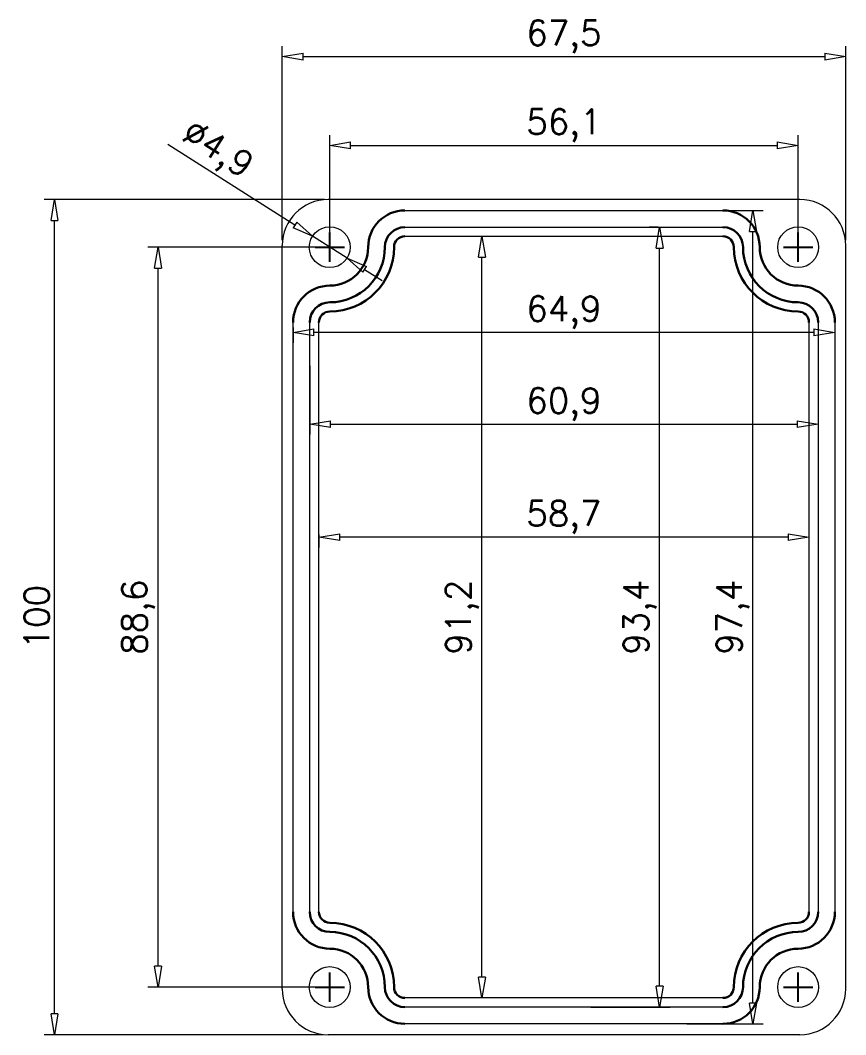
# Model space of a CAD drawing. Header units: millimetres. Extents: x 7142 to 7385, y -256 to -99.
# Drawn here: x 7142.4 to 7241.2, y -236.5 to -115.1 of the extents above; entities that cross this region are included whole.
import ezdxf

# ---------------------------------------------------------------- set-up
doc = ezdxf.new("R2010")
doc.units = ezdxf.units.MM
doc.header["$LTSCALE"] = 0.3
doc.linetypes.add('CENTER2', pattern=[28.575, 19.05, -3.175, 3.175, -3.175])
doc.layers.get('0').update_dxf_attribs({"lineweight": 30})
doc.layers.add('A', color=1, linetype='CENTER2')
doc.layers.add('D', color=3, linetype='Continuous', lineweight=15)
doc.styles.get("Standard").update_dxf_attribs({"font": 'txt.shx'})
doc.dimstyles.new('ISO-25', dxfattribs={"dimtxt": 3, "dimasz": 2.5, "dimexe": 1.25, "dimexo": 0.625, "dimtad": 1, "dimdec": 6, "dimtxsty": 'Standard', "dimblk": 'CLOSEDBLANK', "dimcen": 2.5, "dimazin": 0, "dimtfac": 1, "dimtdec": 6, "dimtmove": 0, "dimatfit": 3, "dimfxl": 1, "dimlwd": 15, "dimlwe": 15, "dimarcsym": 0})

# ---------------------------------------------------------------- blocks, each defined once
blk = doc.blocks.new('_ClosedBlank')
at = {"color": 0, "linetype": 'ByBlock', "lineweight": -2}
for p, q in [((-1, 0.167), (0, 0)), ((-1, 0.167), (-1, -0.167)), ((0, 0), (-1, -0.167))]:
    blk.add_line(p, q, dxfattribs=at)
blk = doc.blocks.new('*D14')
at = {"layer": 'D', "color": 0, "linetype": 'ByBlock', "lineweight": 15, "ltscale": 0.3}
for p, q in [((7179.43, -141.61), (7179.43, -128.81)), ((7235.53, -141.61), (7235.53, -128.81)), ((7181.93, -130.06), (7233.03, -130.06))]:
    blk.add_line(p, q, dxfattribs=at)
at = {"layer": 'Defpoints', "color": 0, "linetype": 'ByBlock', "ltscale": 0.3}
for p in [(7235.53, -130.06), (7179.43, -142.24), (7235.53, -142.24)]:
    blk.add_point(p, dxfattribs=at)
at = {"layer": 'D', "color": 0, "linetype": 'ByBlock', "lineweight": 15, "ltscale": 0.3, "xscale": 2.5, "yscale": 2.5, "zscale": 2.5, "rotation": 180}
blk.add_blockref('_ClosedBlank', (7179.43, -130.06), dxfattribs=at)
at = {"layer": 'D', "color": 0, "linetype": 'ByBlock', "lineweight": 15, "ltscale": 0.3, "xscale": 2.5, "yscale": 2.5, "zscale": 2.5}
blk.add_blockref('_ClosedBlank', (7235.53, -130.06), dxfattribs=at)
at = {"layer": 'D', "color": 0, "linetype": 'ByBlock', "ltscale": 0.3, "insert": (7207.48, -127.68), "char_height": 3, "attachment_point": 5}
blk.add_mtext('56,1', dxfattribs=at)
blk = doc.blocks.new('*D15')
at = {"layer": 'D', "color": 0, "linetype": 'ByBlock', "lineweight": 15, "ltscale": 0.3}
for p, q in [((7173.73, -141.41), (7173.73, -118.16)), ((7241.23, -141.41), (7241.23, -118.16)), ((7176.23, -119.41), (7238.73, -119.41))]:
    blk.add_line(p, q, dxfattribs=at)
at = {"layer": 'Defpoints', "color": 0, "linetype": 'ByBlock', "ltscale": 0.3}
for p in [(7241.23, -119.41), (7173.73, -142.04), (7241.23, -142.04)]:
    blk.add_point(p, dxfattribs=at)
at = {"layer": 'D', "color": 0, "linetype": 'ByBlock', "lineweight": 15, "ltscale": 0.3, "xscale": 2.5, "yscale": 2.5, "zscale": 2.5, "rotation": 180}
blk.add_blockref('_ClosedBlank', (7173.73, -119.41), dxfattribs=at)
at = {"layer": 'D', "color": 0, "linetype": 'ByBlock', "lineweight": 15, "ltscale": 0.3, "xscale": 2.5, "yscale": 2.5, "zscale": 2.5}
blk.add_blockref('_ClosedBlank', (7241.23, -119.41), dxfattribs=at)
at = {"layer": 'D', "color": 0, "linetype": 'ByBlock', "ltscale": 0.3, "insert": (7207.48, -117.04), "char_height": 3, "attachment_point": 5}
blk.add_mtext('67,5', dxfattribs=at)
blk = doc.blocks.new('*D16')
at = {"layer": 'D', "color": 0, "linetype": 'ByBlock', "lineweight": 15, "ltscale": 0.3}
for p, q in [((7175.03, -151.86), (7175.03, -153.69)), ((7237.43, -152.44), (7177.53, -152.44)), ((7239.93, -151.86), (7239.93, -153.69))]:
    blk.add_line(p, q, dxfattribs=at)
at = {"layer": 'Defpoints', "color": 0, "linetype": 'ByBlock', "ltscale": 0.3}
for p in [(7175.03, -151.24), (7239.93, -151.24), (7175.03, -152.44)]:
    blk.add_point(p, dxfattribs=at)
at = {"layer": 'D', "color": 0, "linetype": 'ByBlock', "lineweight": 15, "ltscale": 0.3, "xscale": 2.5, "yscale": 2.5, "zscale": 2.5, "rotation": 180}
blk.add_blockref('_ClosedBlank', (7175.03, -152.44), dxfattribs=at)
at = {"layer": 'D', "color": 0, "linetype": 'ByBlock', "lineweight": 15, "ltscale": 0.3, "xscale": 2.5, "yscale": 2.5, "zscale": 2.5}
blk.add_blockref('_ClosedBlank', (7239.93, -152.44), dxfattribs=at)
at = {"layer": 'D', "color": 0, "linetype": 'ByBlock', "ltscale": 0.3, "insert": (7207.48, -150.06), "char_height": 3, "attachment_point": 5}
blk.add_mtext('64,9', dxfattribs=at)
blk = doc.blocks.new('*D17')
at = {"layer": 'D', "color": 0, "linetype": 'ByBlock', "lineweight": 15, "ltscale": 0.3}
for p, q in [((7177.03, -156.43), (7177.03, -164.68)), ((7237.93, -157.26), (7237.93, -164.68)), ((7179.53, -163.43), (7235.43, -163.43))]:
    blk.add_line(p, q, dxfattribs=at)
at = {"layer": 'Defpoints', "color": 0, "linetype": 'ByBlock', "ltscale": 0.3}
for p in [(7177.03, -155.81), (7237.93, -156.64), (7237.93, -163.43)]:
    blk.add_point(p, dxfattribs=at)
at = {"layer": 'D', "color": 0, "linetype": 'ByBlock', "lineweight": 15, "ltscale": 0.3, "xscale": 2.5, "yscale": 2.5, "zscale": 2.5, "rotation": 180}
blk.add_blockref('_ClosedBlank', (7177.03, -163.43), dxfattribs=at)
at = {"layer": 'D', "color": 0, "linetype": 'ByBlock', "lineweight": 15, "ltscale": 0.3, "xscale": 2.5, "yscale": 2.5, "zscale": 2.5}
blk.add_blockref('_ClosedBlank', (7237.93, -163.43), dxfattribs=at)
at = {"layer": 'D', "color": 0, "linetype": 'ByBlock', "ltscale": 0.3, "insert": (7207.48, -161.06), "char_height": 3, "attachment_point": 5}
blk.add_mtext('60,9', dxfattribs=at)
blk = doc.blocks.new('*D18')
at = {"layer": 'D', "color": 0, "linetype": 'ByBlock', "lineweight": 15, "ltscale": 0.3}
for p, q in [((7236.83, -169.81), (7236.83, -178.21)), ((7178.13, -176.64), (7178.13, -178.21)), ((7234.33, -176.96), (7180.63, -176.96))]:
    blk.add_line(p, q, dxfattribs=at)
at = {"layer": 'Defpoints', "color": 0, "linetype": 'ByBlock', "ltscale": 0.3}
for p in [(7236.83, -169.18), (7178.13, -176.02), (7178.13, -176.96)]:
    blk.add_point(p, dxfattribs=at)
at = {"layer": 'D', "color": 0, "linetype": 'ByBlock', "lineweight": 15, "ltscale": 0.3, "xscale": 2.5, "yscale": 2.5, "zscale": 2.5, "rotation": 180}
blk.add_blockref('_ClosedBlank', (7178.13, -176.96), dxfattribs=at)
at = {"layer": 'D', "color": 0, "linetype": 'ByBlock', "lineweight": 15, "ltscale": 0.3, "xscale": 2.5, "yscale": 2.5, "zscale": 2.5}
blk.add_blockref('_ClosedBlank', (7236.83, -176.96), dxfattribs=at)
at = {"layer": 'D', "color": 0, "linetype": 'ByBlock', "ltscale": 0.3, "insert": (7207.48, -174.58), "char_height": 3, "attachment_point": 5}
blk.add_mtext('58,7', dxfattribs=at)
blk = doc.blocks.new('*D19')
at = {"layer": 'D', "color": 0, "linetype": 'ByBlock', "lineweight": 15, "ltscale": 0.3}
for p, q in [((7178.81, -142.24), (7157.62, -142.24)), ((7158.87, -228.34), (7158.87, -144.74)), ((7178.81, -230.84), (7157.62, -230.84))]:
    blk.add_line(p, q, dxfattribs=at)
at = {"layer": 'Defpoints', "color": 0, "linetype": 'ByBlock', "ltscale": 0.3}
for p in [(7158.87, -142.24), (7179.43, -142.24), (7179.43, -230.84)]:
    blk.add_point(p, dxfattribs=at)
at = {"layer": 'D', "color": 0, "linetype": 'ByBlock', "lineweight": 15, "ltscale": 0.3, "xscale": 2.5, "yscale": 2.5, "zscale": 2.5}
for p, rotation in [((7158.87, -142.24), 90), ((7158.87, -230.84), 270)]:
    blk.add_blockref('_ClosedBlank', p, dxfattribs=dict(at, rotation=rotation))
at = {"layer": 'D', "color": 0, "linetype": 'ByBlock', "ltscale": 0.3, "insert": (7156.49, -186.54), "char_height": 3, "attachment_point": 5, "rotation": 90}
blk.add_mtext('88,6', dxfattribs=at)
blk = doc.blocks.new('*D20')
at = {"layer": 'D', "color": 0, "linetype": 'ByBlock', "lineweight": 15, "ltscale": 0.3}
for p, q in [((7197.04, -140.94), (7196.41, -140.94)), ((7197.66, -229.64), (7197.66, -143.44)), ((7197.04, -232.14), (7196.41, -232.14))]:
    blk.add_line(p, q, dxfattribs=at)
at = {"layer": 'Defpoints', "color": 0, "linetype": 'ByBlock', "ltscale": 0.3}
for p in [(7197.66, -140.94), (7197.66, -140.94), (7197.66, -232.14)]:
    blk.add_point(p, dxfattribs=at)
at = {"layer": 'D', "color": 0, "linetype": 'ByBlock', "lineweight": 15, "ltscale": 0.3, "xscale": 2.5, "yscale": 2.5, "zscale": 2.5}
for p, rotation in [((7197.66, -140.94), 90), ((7197.66, -232.14), 270)]:
    blk.add_blockref('_ClosedBlank', p, dxfattribs=dict(at, rotation=rotation))
at = {"layer": 'D', "color": 0, "linetype": 'ByBlock', "ltscale": 0.3, "insert": (7195.29, -186.54), "char_height": 3, "attachment_point": 5, "rotation": 90}
blk.add_mtext('91,2', dxfattribs=at)
blk = doc.blocks.new('*D22')
at = {"layer": 'D', "color": 0, "linetype": 'ByBlock', "lineweight": 15, "ltscale": 0.3}
for p, q in [((7218.78, -139.84), (7217.69, -139.84)), ((7218.94, -230.74), (7218.94, -142.34)), ((7210.7, -233.24), (7220.19, -233.24))]:
    blk.add_line(p, q, dxfattribs=at)
at = {"layer": 'Defpoints', "color": 0, "linetype": 'ByBlock', "ltscale": 0.3}
for p in [(7218.94, -139.84), (7219.4, -139.84), (7210.07, -233.24)]:
    blk.add_point(p, dxfattribs=at)
at = {"layer": 'D', "color": 0, "linetype": 'ByBlock', "lineweight": 15, "ltscale": 0.3, "xscale": 2.5, "yscale": 2.5, "zscale": 2.5}
for p, rotation in [((7218.94, -139.84), 90), ((7218.94, -233.24), 270)]:
    blk.add_blockref('_ClosedBlank', p, dxfattribs=dict(at, rotation=rotation))
at = {"layer": 'D', "color": 0, "linetype": 'ByBlock', "ltscale": 0.3, "insert": (7216.57, -186.54), "char_height": 3, "attachment_point": 5, "rotation": 90}
blk.add_mtext('93,4', dxfattribs=at)
blk = doc.blocks.new('*D23')
at = {"layer": 'D', "color": 0, "linetype": 'ByBlock', "lineweight": 15, "ltscale": 0.3}
for p, q in [((7225.06, -137.84), (7231.36, -137.84)), ((7230.11, -232.74), (7230.11, -140.34)), ((7222.22, -235.24), (7231.36, -235.24))]:
    blk.add_line(p, q, dxfattribs=at)
at = {"layer": 'Defpoints', "color": 0, "linetype": 'ByBlock', "ltscale": 0.3}
for p in [(7224.44, -137.84), (7230.11, -137.84), (7221.59, -235.24)]:
    blk.add_point(p, dxfattribs=at)
at = {"layer": 'D', "color": 0, "linetype": 'ByBlock', "lineweight": 15, "ltscale": 0.3, "xscale": 2.5, "yscale": 2.5, "zscale": 2.5}
for p, rotation in [((7230.11, -137.84), 90), ((7230.11, -235.24), 270)]:
    blk.add_blockref('_ClosedBlank', p, dxfattribs=dict(at, rotation=rotation))
at = {"layer": 'D', "color": 0, "linetype": 'ByBlock', "ltscale": 0.3, "insert": (7227.73, -186.54), "char_height": 3, "attachment_point": 5, "rotation": 90}
blk.add_mtext('97,4', dxfattribs=at)
blk = doc.blocks.new('*D24')
at = {"layer": 'D', "color": 0, "linetype": 'ByBlock', "lineweight": 15, "ltscale": 0.3}
for p, q in [((7160.02, -129.89), (7175.26, -139.58)), ((7181.5, -143.55), (7177.37, -140.92)), ((7183.61, -144.9), (7185.72, -146.24))]:
    blk.add_line(p, q, dxfattribs=at)
at = {"layer": 'Defpoints', "color": 0, "linetype": 'ByBlock', "ltscale": 0.3}
for p in [(7177.37, -140.92), (7181.5, -143.55)]:
    blk.add_point(p, dxfattribs=at)
at = {"layer": 'D', "color": 0, "linetype": 'ByBlock', "lineweight": 15, "ltscale": 0.3, "xscale": 2.5, "yscale": 2.5, "zscale": 2.5}
for p, rotation in [((7177.37, -140.92), 327.5342931226585), ((7181.5, -143.55), 147.5342931226585)]:
    blk.add_blockref('_ClosedBlank', p, dxfattribs=dict(at, rotation=rotation))
at = {"layer": 'D', "color": 0, "linetype": 'ByBlock', "ltscale": 0.3, "insert": (7165.83, -130.77), "char_height": 3, "attachment_point": 5, "rotation": 327.5343}
blk.add_mtext('∅4,9', dxfattribs=at)
blk = doc.blocks.new('*D25')
at = {"layer": 'D', "color": 0, "linetype": 'ByBlock', "lineweight": 15, "ltscale": 0.3}
for p, q in [((7178.81, -136.54), (7145.21, -136.54)), ((7146.46, -234.04), (7146.46, -139.04)), ((7178.61, -236.54), (7145.21, -236.54))]:
    blk.add_line(p, q, dxfattribs=at)
at = {"layer": 'Defpoints', "color": 0, "linetype": 'ByBlock', "ltscale": 0.3}
for p in [(7146.46, -136.54), (7179.43, -136.54), (7179.23, -236.54)]:
    blk.add_point(p, dxfattribs=at)
at = {"layer": 'D', "color": 0, "linetype": 'ByBlock', "lineweight": 15, "ltscale": 0.3, "xscale": 2.5, "yscale": 2.5, "zscale": 2.5}
for p, rotation in [((7146.46, -136.54), 90), ((7146.46, -236.54), 270)]:
    blk.add_blockref('_ClosedBlank', p, dxfattribs=dict(at, rotation=rotation))
at = {"layer": 'D', "color": 0, "linetype": 'ByBlock', "ltscale": 0.3, "insert": (7144.33, -186.54), "char_height": 3, "attachment_point": 5, "rotation": 90}
blk.add_mtext('100', dxfattribs=at)

msp = doc.modelspace()

# ---------------------------------------------------------------- linework, layer by layer
at = {"color": 7, "lineweight": 20, "ltscale": 0.3}
for p, q in [((7188.433661, -137.8366344), (7226.533661, -137.8366344)), ((7188.4336613, -139.8366344), (7226.5336613, -139.8366344)), ((7188.4336613, -140.9366344), (7226.5336613, -140.9366344)), ((7175.033661, -221.8366344), (7175.033661, -151.2366344)), ((7177.0336613, -221.8366344), (7177.0336613, -151.2366344)), ((7178.1336613, -221.8366344), (7178.1336613, -151.2366344)), ((7236.8336613, -151.2366344), (7236.8336613, -221.8366344)), ((7237.9336613, -151.2366344), (7237.9336613, -221.8366344)), ((7239.933661, -151.2366344), (7239.933661, -221.8366344)), ((7226.5336613, -232.1366344), (7188.4336613, -232.1366344)), ((7226.5336613, -233.2366344), (7188.4336613, -233.2366344)), ((7226.533661, -235.2366344), (7188.283661, -235.2366344))]:
    msp.add_line(p, q, dxfattribs=at)
at = {"color": 7, "ltscale": 0.3}
for centre, radius, start, end in [((7188.433661, -142.2366344), 4.4, 90, 180), ((7226.533661, -142.2366344), 4.4, 0, 90), ((7188.4336613, -142.2366344), 2.4, 90, 180), ((7226.5336613, -142.2366344), 2.4, 0, 90), ((7188.4336613, -142.2366344), 1.3, 90, 180), ((7226.5336613, -142.2366344), 1.3, 0, 90), ((7179.433661, -142.2366344), 4.6, 270, 0), ((7179.4336613, -142.2366344), 7.7, 270, 0), ((7179.4336613, -142.2366344), 6.6, 270, 0), ((7235.5336613, -142.2366344), 7.7, 180, 270), ((7235.5336613, -142.2366344), 6.6, 180, 270), ((7235.533661, -142.2366344), 4.6, 180, 270), ((7179.433661, -151.2366344), 4.4, 90, 180), ((7235.533661, -151.2366344), 4.4, 0, 90), ((7179.4336613, -151.2366344), 2.4, 90, 180), ((7235.5336613, -151.2366344), 2.4, 0, 90), ((7179.4336613, -151.2366344), 1.3, 90, 180), ((7235.5336613, -151.2366344), 1.3, 0, 90), ((7179.433661, -221.8366344), 4.4, 180, 270), ((7179.4336613, -221.8366344), 2.4, 180, 270), ((7179.4336613, -221.8366344), 1.3, 180, 270), ((7235.533661, -221.8366344), 4.4, 270, 0), ((7235.5336613, -221.8366344), 1.3, 270, 0), ((7235.5336613, -221.8366344), 2.4, 270, 0), ((7179.4336613, -230.8366344), 7.7, 0, 90), ((7235.5336613, -230.8366344), 7.7, 90, 180), ((7179.4336613, -230.8366344), 6.6, 0, 90), ((7235.5336613, -230.8366344), 6.6, 90, 180), ((7179.433661, -230.8366344), 4.6, 0, 90), ((7235.533661, -230.8366344), 4.6, 90, 180), ((7188.433661, -230.8366344), 4.4, 180, 270), ((7188.4336613, -230.8366344), 2.4, 180, 270), ((7188.4336613, -230.8366344), 1.3, 180, 270), ((7226.533661, -230.8366344), 4.4, 270, 0), ((7226.5336613, -230.8366344), 1.3, 270, 0), ((7226.5336613, -230.8366344), 2.4, 270, 0)]:
    msp.add_arc(centre, radius, start, end, dxfattribs=at)
at = {"layer": 'A', "color": 7}
for p, q in [((7179.433661, -143.9886014), (7179.433661, -140.4886014)), ((7235.533661, -143.9886014), (7235.533661, -140.4886014)), ((7177.683661, -142.2386014), (7181.183661, -142.2386014)), ((7233.783661, -142.2386014), (7237.283661, -142.2386014)), ((7179.433661, -232.5886014), (7179.433661, -229.0886014)), ((7235.533661, -232.5886014), (7235.533661, -229.0886014)), ((7177.683661, -230.8386014), (7181.183661, -230.8386014)), ((7233.783661, -230.8386014), (7237.283661, -230.8386014))]:
    msp.add_line(p, q, dxfattribs=at)
at = {"layer": 'D', "color": 7, "linetype": 'ByBlock', "ltscale": 0.3}
for p, q in [((7235.733661, -136.5366344), (7179.233661, -136.5366344)), ((7173.733661, -231.0366344), (7173.733661, -142.0366344)), ((7241.233661, -231.0366344), (7241.233661, -142.0366344)), ((7235.733661, -236.5366344), (7179.233661, -236.5366344))]:
    msp.add_line(p, q, dxfattribs=at)
for centre in [(7179.433661, -142.2386014), (7235.533661, -142.2386014), (7179.433661, -230.8386014), (7235.533661, -230.8386014)]:
    msp.add_circle(centre, 2.45, dxfattribs=at)
for centre, start, end in [((7179.233661, -142.0366344), 90, 180), ((7235.733661, -142.0366344), 0, 90), ((7179.233661, -231.0366344), 180, 270), ((7235.733661, -231.0366344), 270, 0)]:
    msp.add_arc(centre, 5.5, start, end, dxfattribs=at)

# ---------------------------------------------------------------- dimensions: what is measured, and where the dimension line sits
for base, p1, p2, picture, middle in [((7241.233661, -119.412854), (7173.733661, -142.0366344), (7241.233661, -142.0366344), '*D15', (7207.483661, -117.037854)), ((7235.533661, -130.0563886), (7179.433661, -142.2386014), (7235.533661, -142.2366344), '*D14', (7207.483661, -127.6813886)), ((7175.033661, -152.4385935), (7239.933661, -151.2366344), (7175.033661, -151.2366344), '*D16', (7207.483661, -150.0635935)), ((7237.9336613, -163.4308988), (7177.0336613, -155.8063838), (7237.9336613, -156.6367411), '*D17', (7207.4836613, -161.0558988)), ((7178.1336613, -176.9560805), (7236.8336613, -169.1841962), (7178.1336613, -176.0167668), '*D18', (7207.4836613, -174.5810805))]:
    dim = msp.add_linear_dim(base=base, p1=p1, p2=p2, dimstyle='ISO-25', dxfattribs=at)
    dim.commit()
    dim.dimension.update_dxf_attribs({"geometry": picture, "text_midpoint": middle})
dim = msp.add_diameter_dim_2p(p1=(7181.5007576, -143.5537485), p2=(7177.3665645, -140.9234543), dimstyle='ISO-25', dxfattribs=at)
dim.commit()
dim.dimension.update_dxf_attribs({"geometry": '*D24', "text_midpoint": (7164.5532252, -132.7712346), "dimtype": 163})
for base, p1, p2, picture, middle in [((7146.4550091, -136.5366344), (7179.233661, -236.5366344), (7179.433661, -136.5366344), '*D25', (7144.3300091, -186.5366344)), ((7230.1072344, -137.8366344), (7221.5932826, -235.2366344), (7224.439158, -137.8366344), '*D23', (7227.7322344, -186.5366344)), ((7218.9408086, -139.8366344), (7210.0725361, -233.2366344), (7219.4032293, -139.8366344), '*D22', (7216.5658086, -186.5366344)), ((7197.6626163, -140.9366344), (7197.6626163, -232.1366344), (7197.6626163, -140.9366344), '*D20', (7195.2876163, -186.5366344)), ((7158.8668592, -142.2386014), (7179.433661, -230.8386014), (7179.433661, -142.2386014), '*D19', (7156.4918592, -186.5386014))]:
    dim = msp.add_linear_dim(base=base, p1=p1, p2=p2, angle=90, dimstyle='ISO-25', dxfattribs=at)
    dim.commit()
    dim.dimension.update_dxf_attribs({"geometry": picture, "text_midpoint": middle})

doc.saveas('drawing.dxf')
